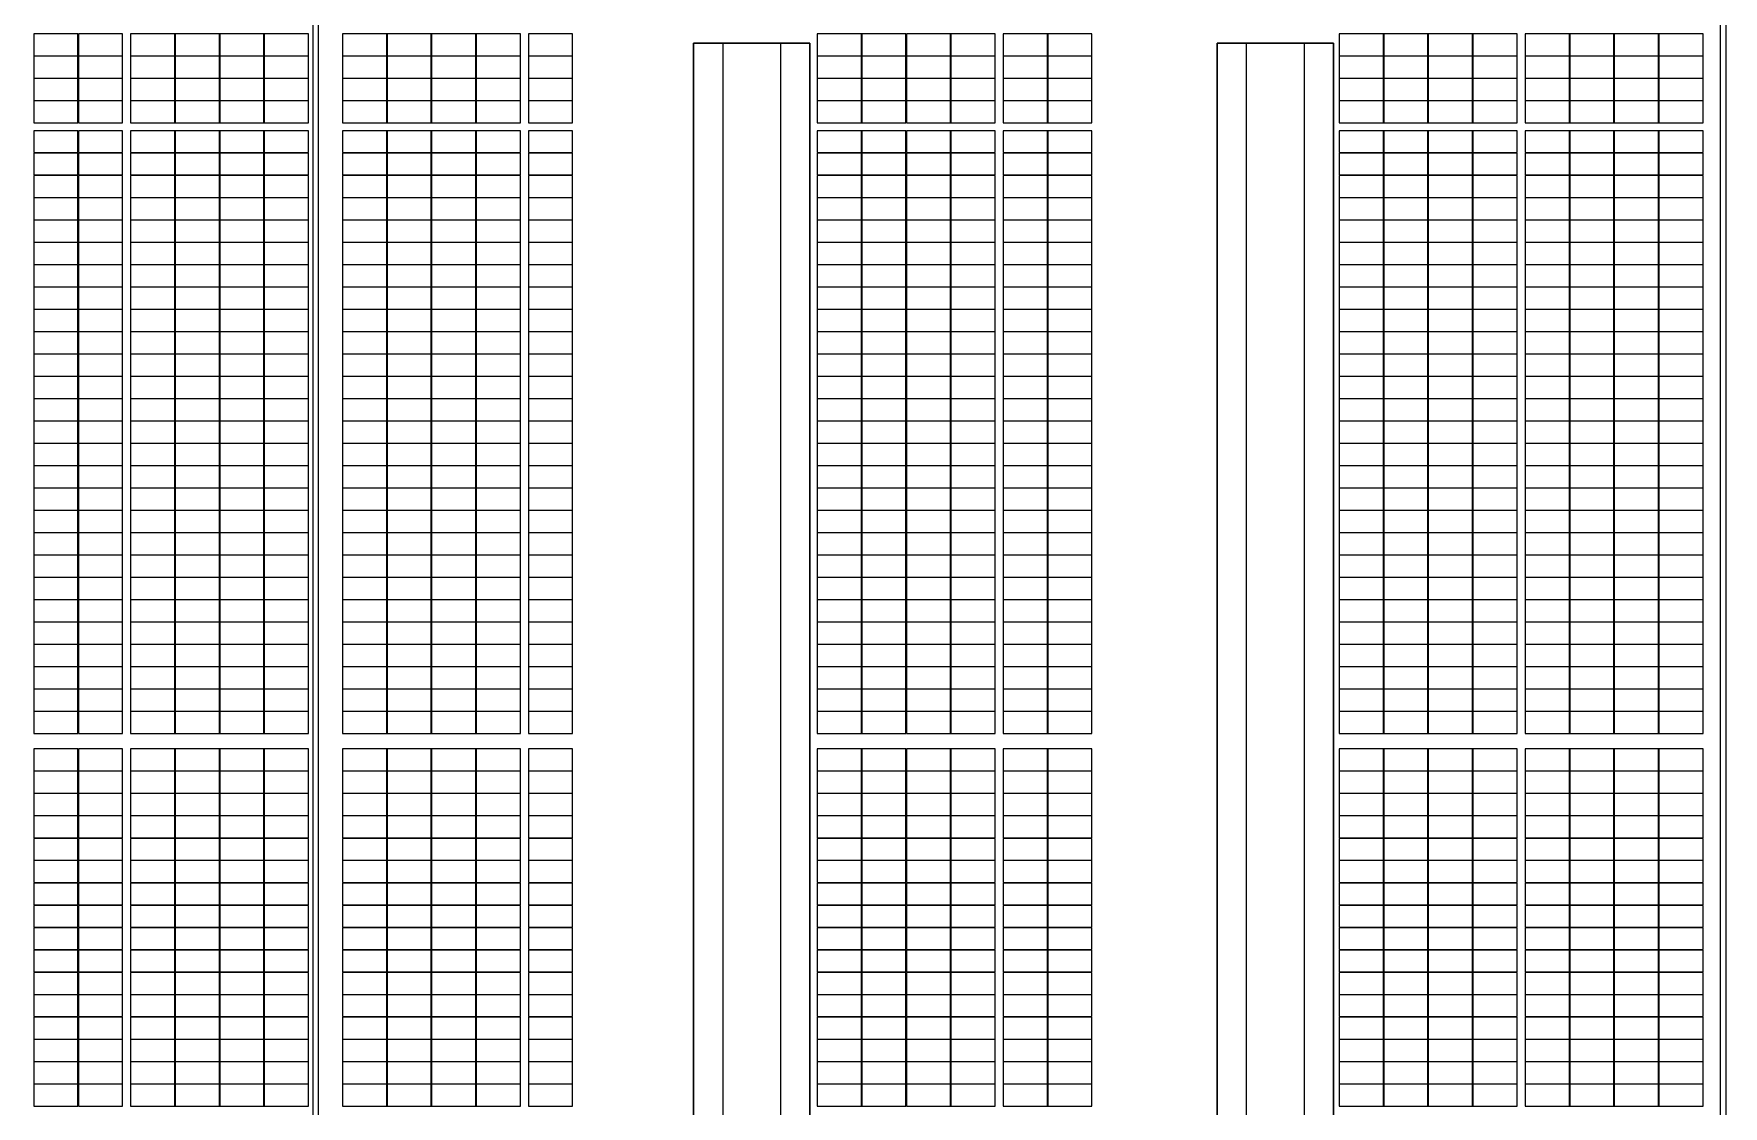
# Model space of a CAD drawing. Header units: millimetres. Extents: x 1218 to 2690, y 1163 to 1758.
# Drawn here: x 1874.7 to 1961.8, y 1429.3 to 1484.6 of the extents above; entities that cross this region are included whole.
import ezdxf

# ---------------------------------------------------------------- set-up
doc = ezdxf.new("R2010")
doc.units = ezdxf.units.MM
for name, color, linetype in [('WALL', 9, 'Continuous'), ('组件', 7, 'ByLayer'), ('障碍物', 7, 'ByLayer')]:
    doc.layers.add(name, color=color, linetype=linetype)

# ---------------------------------------------------------------- blocks, each defined once
blk = doc.blocks.new('DT1')
at = {"layer": 'WALL'}
for points in [[(681909.9, 1865403.7), (681909.9, 2022803.7), (681609.9, 2022803.7), (681609.9, 1865403.7)], [(754509.9, 1865403.7), (754509.9, 2022803.7), (754209.9, 2022803.7), (754209.9, 1865403.7)], [(707259.9, 1875103.7), (707259.9, 2013103.7), (701259.9, 2013103.7), (701259.9, 1875103.7)], [(734259.9, 1875103.7), (734259.9, 2013103.7), (728259.9, 2013103.7), (728259.9, 1875103.7)]]:
    blk.add_lwpolyline(points, close=True, dxfattribs=at)
for points in [[(705759.9, 1875103.7), (705759.9, 2013103.7), (702759.9, 2013103.7), (702759.9, 1875103.7), (705759.9, 1875103.7)], [(732759.9, 1875103.7), (732759.9, 2013103.7), (729759.9, 2013103.7), (729759.9, 1875103.7), (732759.9, 1875103.7)]]:
    blk.add_lwpolyline(points, dxfattribs=at)
blk = doc.blocks.new('*U586')
at = {"color": 0}
blk.add_polyline3d([(0, 0, 0), (-227.8, 0, 0), (-227.8, -113.3, 5.8), (0, -113.3, 5.8)], close=True, dxfattribs=at)
at = {"flags": 1}
for tag in ['mounting-hole-spacing1', 'mounting-hole-spacing2', 'module-material', 'vmpo', 'voco', 'silicon-material', 'panel-length', 'panel-width', 'panel-height', 'userid', 'theme', 'note', 'name', 'pmax', 'company-name', 'id', 'impo', 'isco']:
    blk.add_attdef(tag, (0, 0), '', height=2.5, dxfattribs=at)
blk = doc.blocks.new('*U587')
at = {"layer": '组件', "color": 150}
for p in [(874.4, 6948.1, 1256.9), (1104.2, 6948.1, 1256.9), (1374, 6948.1, 1256.9), (1603.8, 6948.1, 1256.9), (1833.6, 6948.1, 1256.9), (2063.4, 6948.1, 1256.9), (2466.7, 6948.1, 1256.9), (2696.5, 6948.1, 1256.9), (2926.3, 6948.1, 1256.9), (874.4, 6832.9, 1262.7), (1104.2, 6832.9, 1262.7), (1374, 6832.9, 1262.7), (1603.8, 6832.9, 1262.7), (1833.6, 6832.9, 1262.7), (2063.4, 6832.9, 1262.7), (2466.7, 6832.9, 1262.7), (2696.5, 6832.9, 1262.7), (2926.3, 6832.9, 1262.7), (874.4, 6717.6, 1268.6), (1104.2, 6717.6, 1268.6), (1374, 6717.6, 1268.6), (1603.8, 6717.6, 1268.6), (1833.6, 6717.6, 1268.6), (2063.4, 6717.6, 1268.6), (2466.7, 6717.6, 1268.6), (2696.5, 6717.6, 1268.6), (2926.3, 6717.6, 1268.6), (874.4, 6602.4, 1274.4), (1104.2, 6602.4, 1274.4), (1374, 6602.4, 1274.4), (1603.8, 6602.4, 1274.4), (1833.6, 6602.4, 1274.4), (2063.4, 6602.4, 1274.4), (2466.7, 6602.4, 1274.4), (2696.5, 6602.4, 1274.4), (2926.3, 6602.4, 1274.4), (874.4, 6449.1, 1282.2), (1104.2, 6449.1, 1282.2), (1374, 6449.1, 1282.2), (1603.8, 6449.1, 1282.2), (1833.6, 6449.1, 1282.2), (2063.4, 6449.1, 1282.2), (2466.7, 6449.1, 1282.2), (874.4, 6333.9, 1288.1), (1104.2, 6333.9, 1288.1), (1374, 6333.9, 1288.1), (1603.8, 6333.9, 1288.1), (1833.6, 6333.9, 1288.1), (2063.4, 6333.9, 1288.1), (2466.7, 6333.9, 1288.1), (874.4, 6218.6, 1293.9), (1104.2, 6218.6, 1293.9), (1374, 6218.6, 1293.9), (1603.8, 6218.6, 1293.9), (1833.6, 6218.6, 1293.9), (2063.4, 6218.6, 1293.9), (2466.7, 6218.6, 1293.9), (874.4, 6103.4, 1299.8), (1104.2, 6103.4, 1299.8), (1374, 6103.4, 1299.8), (1603.8, 6103.4, 1299.8), (1833.6, 6103.4, 1299.8), (2063.4, 6103.4, 1299.8), (2466.7, 6103.4, 1299.8), (874.4, 5988.1, 1305.7), (1104.2, 5988.1, 1305.7), (1374, 5988.1, 1305.7), (1603.8, 5988.1, 1305.7), (1833.6, 5988.1, 1305.7), (2063.4, 5988.1, 1305.7), (2466.7, 5988.1, 1305.7), (874.4, 5872.9, 1311.5), (1104.2, 5872.9, 1311.5), (1374, 5872.9, 1311.5), (1603.8, 5872.9, 1311.5), (1833.6, 5872.9, 1311.5), (2063.4, 5872.9, 1311.5), (2466.7, 5872.9, 1311.5), (874.4, 5757.6, 1317.4), (1104.2, 5757.6, 1317.4), (1374, 5757.6, 1317.4), (1603.8, 5757.6, 1317.4), (1833.6, 5757.6, 1317.4), (2063.4, 5757.6, 1317.4), (2466.7, 5757.6, 1317.4), (874.4, 5642.4, 1323.2), (1104.2, 5642.4, 1323.2), (1374, 5642.4, 1323.2), (1603.8, 5642.4, 1323.2), (1833.6, 5642.4, 1323.2), (2063.4, 5642.4, 1323.2), (2466.7, 5642.4, 1323.2), (874.4, 5527.1, 1329.1), (1104.2, 5527.1, 1329.1), (1374, 5527.1, 1329.1), (1603.8, 5527.1, 1329.1), (1833.6, 5527.1, 1329.1), (2063.4, 5527.1, 1329.1), (2466.7, 5527.1, 1329.1), (874.4, 5411.9, 1334.9), (1104.2, 5411.9, 1334.9), (1374, 5411.9, 1334.9), (1603.8, 5411.9, 1334.9), (1833.6, 5411.9, 1334.9), (2063.4, 5411.9, 1334.9), (2466.7, 5411.9, 1334.9), (874.4, 5296.6, 1340.8), (1104.2, 5296.6, 1340.8), (1374, 5296.6, 1340.8), (1603.8, 5296.6, 1340.8), (1833.6, 5296.6, 1340.8), (2063.4, 5296.6, 1340.8), (2466.7, 5296.6, 1340.8), (874.4, 5181.4, 1346.7), (1104.2, 5181.4, 1346.7), (1374, 5181.4, 1346.7), (1603.8, 5181.4, 1346.7), (1833.6, 5181.4, 1346.7), (2063.4, 5181.4, 1346.7), (2466.7, 5181.4, 1346.7), (874.4, 5066.1, 1352.5), (1104.2, 5066.1, 1352.5), (1374, 5066.1, 1352.5), (1603.8, 5066.1, 1352.5), (1833.6, 5066.1, 1352.5), (2063.4, 5066.1, 1352.5), (2466.7, 5066.1, 1352.5), (874.4, 4950.9, 1358.4), (1104.2, 4950.9, 1358.4), (1374, 4950.9, 1358.4), (1603.8, 4950.9, 1358.4), (1833.6, 4950.9, 1358.4), (2063.4, 4950.9, 1358.4), (2466.7, 4950.9, 1358.4), (874.4, 4835.6, 1364.2), (1104.2, 4835.6, 1364.2), (1374, 4835.6, 1364.2), (1603.8, 4835.6, 1364.2), (1833.6, 4835.6, 1364.2), (2063.4, 4835.6, 1364.2), (2466.7, 4835.6, 1364.2), (874.4, 4720.4, 1370.1), (1104.2, 4720.4, 1370.1), (1374, 4720.4, 1370.1), (1603.8, 4720.4, 1370.1), (1833.6, 4720.4, 1370.1), (2063.4, 4720.4, 1370.1), (2466.7, 4720.4, 1370.1), (874.4, 4605.1, 1376), (1104.2, 4605.1, 1376), (1374, 4605.1, 1376), (1603.8, 4605.1, 1376), (1833.6, 4605.1, 1376), (2063.4, 4605.1, 1376), (2466.7, 4605.1, 1376), (874.4, 4489.9, 1381.8), (1104.2, 4489.9, 1381.8), (1374, 4489.9, 1381.8), (1603.8, 4489.9, 1381.8), (1833.6, 4489.9, 1381.8), (2063.4, 4489.9, 1381.8), (2466.7, 4489.9, 1381.8), (874.4, 4374.6, 1387.7), (1104.2, 4374.6, 1387.7), (1374, 4374.6, 1387.7), (1603.8, 4374.6, 1387.7), (1833.6, 4374.6, 1387.7), (2063.4, 4374.6, 1387.7), (2466.7, 4374.6, 1387.7), (874.4, 4259.4, 1393.5), (1104.2, 4259.4, 1393.5), (1374, 4259.4, 1393.5), (1603.8, 4259.4, 1393.5), (1833.6, 4259.4, 1393.5), (2063.4, 4259.4, 1393.5), (2466.7, 4259.4, 1393.5), (874.4, 4144.1, 1399.4), (1104.2, 4144.1, 1399.4), (1374, 4144.1, 1399.4), (1603.8, 4144.1, 1399.4), (1833.6, 4144.1, 1399.4), (2063.4, 4144.1, 1399.4), (2466.7, 4144.1, 1399.4), (874.4, 4028.9, 1405.2), (1104.2, 4028.9, 1405.2), (1374, 4028.9, 1405.2), (1603.8, 4028.9, 1405.2), (1833.6, 4028.9, 1405.2), (2063.4, 4028.9, 1405.2), (2466.7, 4028.9, 1405.2), (874.4, 3913.6, 1411.1), (1104.2, 3913.6, 1411.1), (1374, 3913.6, 1411.1), (1603.8, 3913.6, 1411.1), (1833.6, 3913.6, 1411.1), (2063.4, 3913.6, 1411.1), (2466.7, 3913.6, 1411.1), (874.4, 3798.4, 1417), (1104.2, 3798.4, 1417), (1374, 3798.4, 1417), (1603.8, 3798.4, 1417), (1833.6, 3798.4, 1417), (2063.4, 3798.4, 1417), (2466.7, 3798.4, 1417), (874.4, 3683.1, 1422.8), (1104.2, 3683.1, 1422.8), (1374, 3683.1, 1422.8), (1603.8, 3683.1, 1422.8), (1833.6, 3683.1, 1422.8), (2063.4, 3683.1, 1422.8), (2466.7, 3683.1, 1422.8), (874.4, 3567.9, 1428.7), (1104.2, 3567.9, 1428.7), (1374, 3567.9, 1428.7), (1603.8, 3567.9, 1428.7), (1833.6, 3567.9, 1428.7), (2063.4, 3567.9, 1428.7), (2466.7, 3567.9, 1428.7), (874.4, 3452.6, 1434.5), (1104.2, 3452.6, 1434.5), (1374, 3452.6, 1434.5), (1603.8, 3452.6, 1434.5), (1833.6, 3452.6, 1434.5), (2063.4, 3452.6, 1434.5), (2466.7, 3452.6, 1434.5), (874.4, 3259.4, 1444.3), (1104.2, 3259.4, 1444.3), (1374, 3259.4, 1444.3), (1603.8, 3259.4, 1444.3), (1833.6, 3259.4, 1444.3), (2063.4, 3259.4, 1444.3), (2466.7, 3259.4, 1444.3), (2696.5, 3259.4, 1444.3), (874.4, 3144.2, 1450.2), (1104.2, 3144.2, 1450.2), (1374, 3144.2, 1450.2), (1603.8, 3144.2, 1450.2), (1833.6, 3144.2, 1450.2), (2063.4, 3144.2, 1450.2), (2466.7, 3144.2, 1450.2), (2696.5, 3144.2, 1450.2), (874.4, 3028.9, 1456.1), (1104.2, 3028.9, 1456.1), (1374, 3028.9, 1456.1), (1603.8, 3028.9, 1456.1), (1833.6, 3028.9, 1456.1), (2063.4, 3028.9, 1456.1), (2466.7, 3028.9, 1456.1), (2696.5, 3028.9, 1456.1), (874.4, 2913.7, 1461.9), (1104.2, 2913.7, 1461.9), (1374, 2913.7, 1461.9), (1603.8, 2913.7, 1461.9), (1833.6, 2913.7, 1461.9), (2063.4, 2913.7, 1461.9), (2466.7, 2913.7, 1461.9), (2696.5, 2913.7, 1461.9), (874.4, 2798.4, 1467.8), (1104.2, 2798.4, 1467.8), (1374, 2798.4, 1467.8), (1603.8, 2798.4, 1467.8), (1833.6, 2798.4, 1467.8), (2063.4, 2798.4, 1467.8), (2466.7, 2798.4, 1467.8), (2696.5, 2798.4, 1467.8), (874.4, 2683.2, 1473.6), (1104.2, 2683.2, 1473.6), (1374, 2683.2, 1473.6), (1603.8, 2683.2, 1473.6), (1833.6, 2683.2, 1473.6), (2063.4, 2683.2, 1473.6), (2466.7, 2683.2, 1473.6), (2696.5, 2683.2, 1473.6), (874.4, 2567.9, 1479.5), (1104.2, 2567.9, 1479.5), (1374, 2567.9, 1479.5), (1603.8, 2567.9, 1479.5), (1833.6, 2567.9, 1479.5), (2063.4, 2567.9, 1479.5), (2466.7, 2567.9, 1479.5), (2696.5, 2567.9, 1479.5), (874.4, 2452.7, 1485.3), (1104.2, 2452.7, 1485.3), (1374, 2452.7, 1485.3), (1603.8, 2452.7, 1485.3), (1833.6, 2452.7, 1485.3), (2063.4, 2452.7, 1485.3), (2466.7, 2452.7, 1485.3), (2696.5, 2452.7, 1485.3), (874.4, 2337.4, 1491.2), (1104.2, 2337.4, 1491.2), (1374, 2337.4, 1491.2), (1603.8, 2337.4, 1491.2), (1833.6, 2337.4, 1491.2), (2063.4, 2337.4, 1491.2), (2466.7, 2337.4, 1491.2), (2696.5, 2337.4, 1491.2), (874.4, 2222.2, 1497.1), (1104.2, 2222.2, 1497.1), (1374, 2222.2, 1497.1), (1603.8, 2222.2, 1497.1), (1833.6, 2222.2, 1497.1), (2063.4, 2222.2, 1497.1), (2466.7, 2222.2, 1497.1), (2696.5, 2222.2, 1497.1), (874.4, 2106.9, 1502.9), (1104.2, 2106.9, 1502.9), (1374, 2106.9, 1502.9), (1603.8, 2106.9, 1502.9), (1833.6, 2106.9, 1502.9), (2063.4, 2106.9, 1502.9), (2466.7, 2106.9, 1502.9), (2696.5, 2106.9, 1502.9), (874.4, 1991.7, 1508.8), (1104.2, 1991.7, 1508.8), (1374, 1991.7, 1508.8), (1603.8, 1991.7, 1508.8), (1833.6, 1991.7, 1508.8), (2063.4, 1991.7, 1508.8), (2466.7, 1991.7, 1508.8), (2696.5, 1991.7, 1508.8), (874.4, 1876.4, 1514.6), (1104.2, 1876.4, 1514.6), (1374, 1876.4, 1514.6), (1603.8, 1876.4, 1514.6), (1833.6, 1876.4, 1514.6), (2063.4, 1876.4, 1514.6), (2466.7, 1876.4, 1514.6), (2696.5, 1876.4, 1514.6), (874.4, 1761.1, 1520.5), (1104.2, 1761.1, 1520.5), (1374, 1761.1, 1520.5), (1603.8, 1761.1, 1520.5), (1833.6, 1761.1, 1520.5), (2063.4, 1761.1, 1520.5), (2466.7, 1761.1, 1520.5), (2696.5, 1761.1, 1520.5), (874.4, 1645.9, 1526.4), (1104.2, 1645.9, 1526.4), (1374, 1645.9, 1526.4), (1603.8, 1645.9, 1526.4), (1833.6, 1645.9, 1526.4), (2063.4, 1645.9, 1526.4), (2466.7, 1645.9, 1526.4), (2696.5, 1645.9, 1526.4), (874.4, 1530.6, 1532.2), (1104.2, 1530.6, 1532.2), (1374, 1530.6, 1532.2), (1603.8, 1530.6, 1532.2), (1833.6, 1530.6, 1532.2), (2063.4, 1530.6, 1532.2), (2466.7, 1530.6, 1532.2), (2696.5, 1530.6, 1532.2)]:
    blk.add_blockref('*U586', p, dxfattribs=at)
at = {"layer": '组件', "color": 32}
for p in [(3156.1, 6948.1, 1256.9), (3425.9, 6948.1, 1256.9), (4915.3, 6948.1, 1256.9), (5145.1, 6948.1, 1256.9), (5374.9, 6948.1, 1256.9), (5604.7, 6948.1, 1256.9), (5874.5, 6948.1, 1256.9), (6104.3, 6948.1, 1256.9), (7607.3, 6948.1, 1256.9), (7837.1, 6948.1, 1256.9), (8066.9, 6948.1, 1256.9), (8296.7, 6948.1, 1256.9), (3156.1, 6832.9, 1262.7), (3425.9, 6832.9, 1262.7), (4915.3, 6832.9, 1262.7), (5145.1, 6832.9, 1262.7), (5374.9, 6832.9, 1262.7), (5604.7, 6832.9, 1262.7), (5874.5, 6832.9, 1262.7), (6104.3, 6832.9, 1262.7), (7607.3, 6832.9, 1262.7), (7837.1, 6832.9, 1262.7), (8066.9, 6832.9, 1262.7), (8296.7, 6832.9, 1262.7), (3156.1, 6717.6, 1268.6), (3425.9, 6717.6, 1268.6), (4915.3, 6717.6, 1268.6), (5145.1, 6717.6, 1268.6), (5374.9, 6717.6, 1268.6), (5604.7, 6717.6, 1268.6), (5874.5, 6717.6, 1268.6), (6104.3, 6717.6, 1268.6), (7607.3, 6717.6, 1268.6), (7837.1, 6717.6, 1268.6), (8066.9, 6717.6, 1268.6), (8296.7, 6717.6, 1268.6), (3156.1, 6602.4, 1274.4), (3425.9, 6602.4, 1274.4), (4915.3, 6602.4, 1274.4), (5145.1, 6602.4, 1274.4), (5374.9, 6602.4, 1274.4), (5604.7, 6602.4, 1274.4), (5874.5, 6602.4, 1274.4), (6104.3, 6602.4, 1274.4), (7607.3, 6602.4, 1274.4), (7837.1, 6602.4, 1274.4), (8066.9, 6602.4, 1274.4), (8296.7, 6602.4, 1274.4), (2696.5, 6449.1, 1282.2), (2926.3, 6449.1, 1282.2), (3156.1, 6449.1, 1282.2), (3425.9, 6449.1, 1282.2), (4915.3, 6449.1, 1282.2), (5145.1, 6449.1, 1282.2), (5374.9, 6449.1, 1282.2), (5604.7, 6449.1, 1282.2), (5874.5, 6449.1, 1282.2), (6104.3, 6449.1, 1282.2), (7607.3, 6449.1, 1282.2), (7837.1, 6449.1, 1282.2), (2696.5, 6333.9, 1288.1), (2926.3, 6333.9, 1288.1), (3156.1, 6333.9, 1288.1), (3425.9, 6333.9, 1288.1), (4915.3, 6333.9, 1288.1), (5145.1, 6333.9, 1288.1), (5374.9, 6333.9, 1288.1), (5604.7, 6333.9, 1288.1), (5874.5, 6333.9, 1288.1), (6104.3, 6333.9, 1288.1), (7607.3, 6333.9, 1288.1), (7837.1, 6333.9, 1288.1), (2696.5, 6218.6, 1293.9), (2926.3, 6218.6, 1293.9), (3156.1, 6218.6, 1293.9), (3425.9, 6218.6, 1293.9), (4915.3, 6218.6, 1293.9), (5145.1, 6218.6, 1293.9), (5374.9, 6218.6, 1293.9), (5604.7, 6218.6, 1293.9), (5874.5, 6218.6, 1293.9), (6104.3, 6218.6, 1293.9), (7607.3, 6218.6, 1293.9), (7837.1, 6218.6, 1293.9), (2696.5, 6103.4, 1299.8), (2926.3, 6103.4, 1299.8), (3156.1, 6103.4, 1299.8), (3425.9, 6103.4, 1299.8), (4915.3, 6103.4, 1299.8), (5145.1, 6103.4, 1299.8), (5374.9, 6103.4, 1299.8), (5604.7, 6103.4, 1299.8), (5874.5, 6103.4, 1299.8), (6104.3, 6103.4, 1299.8), (7607.3, 6103.4, 1299.8), (7837.1, 6103.4, 1299.8), (2696.5, 5988.1, 1305.7), (2926.3, 5988.1, 1305.7), (3156.1, 5988.1, 1305.7), (3425.9, 5988.1, 1305.7), (4915.3, 5988.1, 1305.7), (5145.1, 5988.1, 1305.7), (5374.9, 5988.1, 1305.7), (5604.7, 5988.1, 1305.7), (5874.5, 5988.1, 1305.7), (6104.3, 5988.1, 1305.7), (7607.3, 5988.1, 1305.7), (7837.1, 5988.1, 1305.7), (2696.5, 5872.9, 1311.5), (2926.3, 5872.9, 1311.5), (3156.1, 5872.9, 1311.5), (3425.9, 5872.9, 1311.5), (4915.3, 5872.9, 1311.5), (5145.1, 5872.9, 1311.5), (5374.9, 5872.9, 1311.5), (5604.7, 5872.9, 1311.5), (5874.5, 5872.9, 1311.5), (6104.3, 5872.9, 1311.5), (7607.3, 5872.9, 1311.5), (7837.1, 5872.9, 1311.5), (2696.5, 5757.6, 1317.4), (2926.3, 5757.6, 1317.4), (3156.1, 5757.6, 1317.4), (3425.9, 5757.6, 1317.4), (4915.3, 5757.6, 1317.4), (5145.1, 5757.6, 1317.4), (5374.9, 5757.6, 1317.4), (5604.7, 5757.6, 1317.4), (5874.5, 5757.6, 1317.4), (6104.3, 5757.6, 1317.4), (7607.3, 5757.6, 1317.4), (7837.1, 5757.6, 1317.4), (2696.5, 5642.4, 1323.2), (2926.3, 5642.4, 1323.2), (3156.1, 5642.4, 1323.2), (3425.9, 5642.4, 1323.2), (4915.3, 5642.4, 1323.2), (5145.1, 5642.4, 1323.2), (5374.9, 5642.4, 1323.2), (5604.7, 5642.4, 1323.2), (5874.5, 5642.4, 1323.2), (6104.3, 5642.4, 1323.2), (7607.3, 5642.4, 1323.2), (7837.1, 5642.4, 1323.2), (2696.5, 5527.1, 1329.1), (2926.3, 5527.1, 1329.1), (3156.1, 5527.1, 1329.1), (3425.9, 5527.1, 1329.1), (4915.3, 5527.1, 1329.1), (5145.1, 5527.1, 1329.1), (5374.9, 5527.1, 1329.1), (5604.7, 5527.1, 1329.1), (5874.5, 5527.1, 1329.1), (6104.3, 5527.1, 1329.1), (7607.3, 5527.1, 1329.1), (7837.1, 5527.1, 1329.1), (2696.5, 5411.9, 1334.9), (2926.3, 5411.9, 1334.9), (3156.1, 5411.9, 1334.9), (3425.9, 5411.9, 1334.9), (4915.3, 5411.9, 1334.9), (5145.1, 5411.9, 1334.9), (5374.9, 5411.9, 1334.9), (5604.7, 5411.9, 1334.9), (5874.5, 5411.9, 1334.9), (6104.3, 5411.9, 1334.9), (7607.3, 5411.9, 1334.9), (7837.1, 5411.9, 1334.9), (2696.5, 5296.6, 1340.8), (2926.3, 5296.6, 1340.8), (3156.1, 5296.6, 1340.8), (3425.9, 5296.6, 1340.8), (4915.3, 5296.6, 1340.8), (5145.1, 5296.6, 1340.8), (5374.9, 5296.6, 1340.8), (5604.7, 5296.6, 1340.8), (5874.5, 5296.6, 1340.8), (6104.3, 5296.6, 1340.8), (7607.3, 5296.6, 1340.8), (7837.1, 5296.6, 1340.8), (2696.5, 5181.4, 1346.7), (2926.3, 5181.4, 1346.7), (3156.1, 5181.4, 1346.7), (3425.9, 5181.4, 1346.7), (4915.3, 5181.4, 1346.7), (5145.1, 5181.4, 1346.7), (5374.9, 5181.4, 1346.7), (5604.7, 5181.4, 1346.7), (5874.5, 5181.4, 1346.7), (6104.3, 5181.4, 1346.7), (7607.3, 5181.4, 1346.7), (7837.1, 5181.4, 1346.7), (2696.5, 5066.1, 1352.5), (2926.3, 5066.1, 1352.5), (3156.1, 5066.1, 1352.5), (3425.9, 5066.1, 1352.5), (4915.3, 5066.1, 1352.5), (5145.1, 5066.1, 1352.5), (5374.9, 5066.1, 1352.5), (5604.7, 5066.1, 1352.5), (5874.5, 5066.1, 1352.5), (6104.3, 5066.1, 1352.5), (7607.3, 5066.1, 1352.5), (7837.1, 5066.1, 1352.5), (2696.5, 4950.9, 1358.4), (2926.3, 4950.9, 1358.4), (3156.1, 4950.9, 1358.4), (3425.9, 4950.9, 1358.4), (4915.3, 4950.9, 1358.4), (5145.1, 4950.9, 1358.4), (5374.9, 4950.9, 1358.4), (5604.7, 4950.9, 1358.4), (5874.5, 4950.9, 1358.4), (6104.3, 4950.9, 1358.4), (7607.3, 4950.9, 1358.4), (7837.1, 4950.9, 1358.4), (2696.5, 4835.6, 1364.2), (2926.3, 4835.6, 1364.2), (3156.1, 4835.6, 1364.2), (3425.9, 4835.6, 1364.2), (4915.3, 4835.6, 1364.2), (5145.1, 4835.6, 1364.2), (5374.9, 4835.6, 1364.2), (5604.7, 4835.6, 1364.2), (5874.5, 4835.6, 1364.2), (6104.3, 4835.6, 1364.2), (7607.3, 4835.6, 1364.2), (7837.1, 4835.6, 1364.2), (2696.5, 4720.4, 1370.1), (2926.3, 4720.4, 1370.1), (3156.1, 4720.4, 1370.1), (3425.9, 4720.4, 1370.1), (4915.3, 4720.4, 1370.1), (5145.1, 4720.4, 1370.1), (5374.9, 4720.4, 1370.1), (5604.7, 4720.4, 1370.1), (5874.5, 4720.4, 1370.1), (6104.3, 4720.4, 1370.1), (7607.3, 4720.4, 1370.1), (7837.1, 4720.4, 1370.1), (2696.5, 4605.1, 1376), (2926.3, 4605.1, 1376), (3156.1, 4605.1, 1376), (3425.9, 4605.1, 1376), (4915.3, 4605.1, 1376), (5145.1, 4605.1, 1376), (5374.9, 4605.1, 1376), (5604.7, 4605.1, 1376), (5874.5, 4605.1, 1376), (6104.3, 4605.1, 1376), (7607.3, 4605.1, 1376), (7837.1, 4605.1, 1376), (2696.5, 4489.9, 1381.8), (2926.3, 4489.9, 1381.8), (3156.1, 4489.9, 1381.8), (3425.9, 4489.9, 1381.8), (4915.3, 4489.9, 1381.8), (5145.1, 4489.9, 1381.8), (5374.9, 4489.9, 1381.8), (5604.7, 4489.9, 1381.8), (5874.5, 4489.9, 1381.8), (6104.3, 4489.9, 1381.8), (7607.3, 4489.9, 1381.8), (7837.1, 4489.9, 1381.8), (2696.5, 4374.6, 1387.7), (2926.3, 4374.6, 1387.7), (3156.1, 4374.6, 1387.7), (3425.9, 4374.6, 1387.7), (4915.3, 4374.6, 1387.7), (5145.1, 4374.6, 1387.7), (5374.9, 4374.6, 1387.7), (5604.7, 4374.6, 1387.7), (5874.5, 4374.6, 1387.7), (6104.3, 4374.6, 1387.7), (7607.3, 4374.6, 1387.7), (7837.1, 4374.6, 1387.7), (2696.5, 4259.4, 1393.5), (2926.3, 4259.4, 1393.5), (3156.1, 4259.4, 1393.5), (3425.9, 4259.4, 1393.5), (4915.3, 4259.4, 1393.5), (5145.1, 4259.4, 1393.5), (5374.9, 4259.4, 1393.5), (5604.7, 4259.4, 1393.5), (5874.5, 4259.4, 1393.5), (6104.3, 4259.4, 1393.5), (7607.3, 4259.4, 1393.5), (7837.1, 4259.4, 1393.5), (2696.5, 4144.1, 1399.4), (2926.3, 4144.1, 1399.4), (3156.1, 4144.1, 1399.4), (3425.9, 4144.1, 1399.4), (4915.3, 4144.1, 1399.4), (5145.1, 4144.1, 1399.4), (5374.9, 4144.1, 1399.4), (5604.7, 4144.1, 1399.4), (5874.5, 4144.1, 1399.4), (6104.3, 4144.1, 1399.4), (7607.3, 4144.1, 1399.4), (7837.1, 4144.1, 1399.4), (2696.5, 4028.9, 1405.2), (2926.3, 4028.9, 1405.2), (3156.1, 4028.9, 1405.2), (3425.9, 4028.9, 1405.2), (4915.3, 4028.9, 1405.2), (5145.1, 4028.9, 1405.2), (5374.9, 4028.9, 1405.2), (5604.7, 4028.9, 1405.2), (5874.5, 4028.9, 1405.2), (6104.3, 4028.9, 1405.2), (7607.3, 4028.9, 1405.2), (7837.1, 4028.9, 1405.2), (2696.5, 3913.6, 1411.1), (2926.3, 3913.6, 1411.1), (3156.1, 3913.6, 1411.1), (3425.9, 3913.6, 1411.1), (4915.3, 3913.6, 1411.1), (5145.1, 3913.6, 1411.1), (5374.9, 3913.6, 1411.1), (5604.7, 3913.6, 1411.1), (5874.5, 3913.6, 1411.1), (6104.3, 3913.6, 1411.1), (7607.3, 3913.6, 1411.1), (7837.1, 3913.6, 1411.1), (2696.5, 3798.4, 1417), (2926.3, 3798.4, 1417), (3156.1, 3798.4, 1417), (3425.9, 3798.4, 1417), (4915.3, 3798.4, 1417), (5145.1, 3798.4, 1417), (5374.9, 3798.4, 1417), (5604.7, 3798.4, 1417), (5874.5, 3798.4, 1417), (6104.3, 3798.4, 1417), (7607.3, 3798.4, 1417), (7837.1, 3798.4, 1417), (2696.5, 3683.1, 1422.8), (2926.3, 3683.1, 1422.8), (3156.1, 3683.1, 1422.8), (3425.9, 3683.1, 1422.8), (4915.3, 3683.1, 1422.8), (5145.1, 3683.1, 1422.8), (5374.9, 3683.1, 1422.8), (5604.7, 3683.1, 1422.8), (5874.5, 3683.1, 1422.8), (6104.3, 3683.1, 1422.8), (7607.3, 3683.1, 1422.8), (7837.1, 3683.1, 1422.8), (2696.5, 3567.9, 1428.7), (2926.3, 3567.9, 1428.7), (3156.1, 3567.9, 1428.7), (3425.9, 3567.9, 1428.7), (4915.3, 3567.9, 1428.7), (5145.1, 3567.9, 1428.7), (5374.9, 3567.9, 1428.7), (5604.7, 3567.9, 1428.7), (5874.5, 3567.9, 1428.7), (6104.3, 3567.9, 1428.7), (7607.3, 3567.9, 1428.7), (7837.1, 3567.9, 1428.7), (2696.5, 3452.6, 1434.5), (2926.3, 3452.6, 1434.5), (3156.1, 3452.6, 1434.5), (3425.9, 3452.6, 1434.5), (4915.3, 3452.6, 1434.5), (5145.1, 3452.6, 1434.5), (5374.9, 3452.6, 1434.5), (5604.7, 3452.6, 1434.5), (5874.5, 3452.6, 1434.5), (6104.3, 3452.6, 1434.5), (7607.3, 3452.6, 1434.5), (7837.1, 3452.6, 1434.5), (2926.3, 3259.4, 1444.3), (3156.1, 3259.4, 1444.3), (3425.9, 3259.4, 1444.3), (4915.3, 3259.4, 1444.3), (5145.1, 3259.4, 1444.3), (5374.9, 3259.4, 1444.3), (5604.7, 3259.4, 1444.3), (5874.5, 3259.4, 1444.3), (6104.3, 3259.4, 1444.3), (2926.3, 3144.2, 1450.2), (3156.1, 3144.2, 1450.2), (3425.9, 3144.2, 1450.2), (4915.3, 3144.2, 1450.2), (5145.1, 3144.2, 1450.2), (5374.9, 3144.2, 1450.2), (5604.7, 3144.2, 1450.2), (5874.5, 3144.2, 1450.2), (6104.3, 3144.2, 1450.2), (2926.3, 3028.9, 1456.1), (3156.1, 3028.9, 1456.1), (3425.9, 3028.9, 1456.1), (4915.3, 3028.9, 1456.1), (5145.1, 3028.9, 1456.1), (5374.9, 3028.9, 1456.1), (5604.7, 3028.9, 1456.1), (5874.5, 3028.9, 1456.1), (6104.3, 3028.9, 1456.1), (2926.3, 2913.7, 1461.9), (3156.1, 2913.7, 1461.9), (3425.9, 2913.7, 1461.9), (4915.3, 2913.7, 1461.9), (5145.1, 2913.7, 1461.9), (5374.9, 2913.7, 1461.9), (5604.7, 2913.7, 1461.9), (5874.5, 2913.7, 1461.9), (6104.3, 2913.7, 1461.9), (2926.3, 2798.4, 1467.8), (3156.1, 2798.4, 1467.8), (3425.9, 2798.4, 1467.8), (4915.3, 2798.4, 1467.8), (5145.1, 2798.4, 1467.8), (5374.9, 2798.4, 1467.8), (5604.7, 2798.4, 1467.8), (5874.5, 2798.4, 1467.8), (6104.3, 2798.4, 1467.8), (2926.3, 2683.2, 1473.6), (3156.1, 2683.2, 1473.6), (3425.9, 2683.2, 1473.6), (4915.3, 2683.2, 1473.6), (5145.1, 2683.2, 1473.6), (5374.9, 2683.2, 1473.6), (5604.7, 2683.2, 1473.6), (5874.5, 2683.2, 1473.6), (6104.3, 2683.2, 1473.6), (2926.3, 2567.9, 1479.5), (3156.1, 2567.9, 1479.5), (3425.9, 2567.9, 1479.5), (4915.3, 2567.9, 1479.5), (5145.1, 2567.9, 1479.5), (5374.9, 2567.9, 1479.5), (5604.7, 2567.9, 1479.5), (5874.5, 2567.9, 1479.5), (6104.3, 2567.9, 1479.5), (2926.3, 2452.7, 1485.3), (3156.1, 2452.7, 1485.3), (3425.9, 2452.7, 1485.3), (4915.3, 2452.7, 1485.3), (5145.1, 2452.7, 1485.3), (5374.9, 2452.7, 1485.3), (5604.7, 2452.7, 1485.3), (5874.5, 2452.7, 1485.3), (6104.3, 2452.7, 1485.3), (2926.3, 2337.4, 1491.2), (3156.1, 2337.4, 1491.2), (3425.9, 2337.4, 1491.2), (4915.3, 2337.4, 1491.2), (5145.1, 2337.4, 1491.2), (5374.9, 2337.4, 1491.2), (5604.7, 2337.4, 1491.2), (5874.5, 2337.4, 1491.2), (6104.3, 2337.4, 1491.2), (2926.3, 2222.2, 1497.1), (3156.1, 2222.2, 1497.1), (3425.9, 2222.2, 1497.1), (4915.3, 2222.2, 1497.1), (5145.1, 2222.2, 1497.1), (5374.9, 2222.2, 1497.1), (5604.7, 2222.2, 1497.1), (5874.5, 2222.2, 1497.1), (6104.3, 2222.2, 1497.1), (2926.3, 2106.9, 1502.9), (3156.1, 2106.9, 1502.9), (3425.9, 2106.9, 1502.9), (4915.3, 2106.9, 1502.9), (5145.1, 2106.9, 1502.9), (5374.9, 2106.9, 1502.9), (5604.7, 2106.9, 1502.9), (5874.5, 2106.9, 1502.9), (6104.3, 2106.9, 1502.9), (2926.3, 1991.7, 1508.8), (3156.1, 1991.7, 1508.8), (3425.9, 1991.7, 1508.8), (4915.3, 1991.7, 1508.8), (5145.1, 1991.7, 1508.8), (5374.9, 1991.7, 1508.8), (5604.7, 1991.7, 1508.8), (5874.5, 1991.7, 1508.8), (6104.3, 1991.7, 1508.8), (2926.3, 1876.4, 1514.6), (3156.1, 1876.4, 1514.6), (3425.9, 1876.4, 1514.6), (4915.3, 1876.4, 1514.6), (5145.1, 1876.4, 1514.6), (5374.9, 1876.4, 1514.6), (5604.7, 1876.4, 1514.6), (5874.5, 1876.4, 1514.6), (6104.3, 1876.4, 1514.6), (2926.3, 1761.1, 1520.5), (3156.1, 1761.1, 1520.5), (3425.9, 1761.1, 1520.5), (4915.3, 1761.1, 1520.5), (5145.1, 1761.1, 1520.5), (5374.9, 1761.1, 1520.5), (5604.7, 1761.1, 1520.5), (5874.5, 1761.1, 1520.5), (6104.3, 1761.1, 1520.5), (2926.3, 1645.9, 1526.4), (3156.1, 1645.9, 1526.4), (3425.9, 1645.9, 1526.4), (4915.3, 1645.9, 1526.4), (5145.1, 1645.9, 1526.4), (5374.9, 1645.9, 1526.4), (5604.7, 1645.9, 1526.4), (5874.5, 1645.9, 1526.4), (6104.3, 1645.9, 1526.4), (2926.3, 1530.6, 1532.2), (3156.1, 1530.6, 1532.2), (3425.9, 1530.6, 1532.2), (4915.3, 1530.6, 1532.2), (5145.1, 1530.6, 1532.2), (5374.9, 1530.6, 1532.2), (5604.7, 1530.6, 1532.2), (5874.5, 1530.6, 1532.2), (6104.3, 1530.6, 1532.2)]:
    blk.add_blockref('*U586', p, dxfattribs=at)
at = {"layer": '组件', "color": 12}
for p in [(8566.5, 6948.1, 1256.9), (8796.3, 6948.1, 1256.9), (9026.1, 6948.1, 1256.9), (9255.9, 6948.1, 1256.9), (8566.5, 6832.9, 1262.7), (8796.3, 6832.9, 1262.7), (9026.1, 6832.9, 1262.7), (9255.9, 6832.9, 1262.7), (8566.5, 6717.6, 1268.6), (8796.3, 6717.6, 1268.6), (9026.1, 6717.6, 1268.6), (9255.9, 6717.6, 1268.6), (8566.5, 6602.4, 1274.4), (8796.3, 6602.4, 1274.4), (9026.1, 6602.4, 1274.4), (9255.9, 6602.4, 1274.4), (8066.9, 6449.1, 1282.2), (8296.7, 6449.1, 1282.2), (8566.5, 6449.1, 1282.2), (8796.3, 6449.1, 1282.2), (9026.1, 6449.1, 1282.2), (9255.9, 6449.1, 1282.2), (8066.9, 6333.9, 1288.1), (8296.7, 6333.9, 1288.1), (8566.5, 6333.9, 1288.1), (8796.3, 6333.9, 1288.1), (9026.1, 6333.9, 1288.1), (9255.9, 6333.9, 1288.1), (8066.9, 6218.6, 1293.9), (8296.7, 6218.6, 1293.9), (8566.5, 6218.6, 1293.9), (8796.3, 6218.6, 1293.9), (9026.1, 6218.6, 1293.9), (9255.9, 6218.6, 1293.9), (8066.9, 6103.4, 1299.8), (8296.7, 6103.4, 1299.8), (8566.5, 6103.4, 1299.8), (8796.3, 6103.4, 1299.8), (9026.1, 6103.4, 1299.8), (9255.9, 6103.4, 1299.8), (8066.9, 5988.1, 1305.7), (8296.7, 5988.1, 1305.7), (8566.5, 5988.1, 1305.7), (8796.3, 5988.1, 1305.7), (9026.1, 5988.1, 1305.7), (9255.9, 5988.1, 1305.7), (8066.9, 5872.9, 1311.5), (8296.7, 5872.9, 1311.5), (8566.5, 5872.9, 1311.5), (8796.3, 5872.9, 1311.5), (9026.1, 5872.9, 1311.5), (9255.9, 5872.9, 1311.5), (8066.9, 5757.6, 1317.4), (8296.7, 5757.6, 1317.4), (8566.5, 5757.6, 1317.4), (8796.3, 5757.6, 1317.4), (9026.1, 5757.6, 1317.4), (9255.9, 5757.6, 1317.4), (8066.9, 5642.4, 1323.2), (8296.7, 5642.4, 1323.2), (8566.5, 5642.4, 1323.2), (8796.3, 5642.4, 1323.2), (9026.1, 5642.4, 1323.2), (9255.9, 5642.4, 1323.2), (8066.9, 5527.1, 1329.1), (8296.7, 5527.1, 1329.1), (8566.5, 5527.1, 1329.1), (8796.3, 5527.1, 1329.1), (9026.1, 5527.1, 1329.1), (9255.9, 5527.1, 1329.1), (8066.9, 5411.9, 1334.9), (8296.7, 5411.9, 1334.9), (8566.5, 5411.9, 1334.9), (8796.3, 5411.9, 1334.9), (9026.1, 5411.9, 1334.9), (9255.9, 5411.9, 1334.9), (8066.9, 5296.6, 1340.8), (8296.7, 5296.6, 1340.8), (8566.5, 5296.6, 1340.8), (8796.3, 5296.6, 1340.8), (9026.1, 5296.6, 1340.8), (9255.9, 5296.6, 1340.8), (8066.9, 5181.4, 1346.7), (8296.7, 5181.4, 1346.7), (8566.5, 5181.4, 1346.7), (8796.3, 5181.4, 1346.7), (9026.1, 5181.4, 1346.7), (9255.9, 5181.4, 1346.7), (8066.9, 5066.1, 1352.5), (8296.7, 5066.1, 1352.5), (8566.5, 5066.1, 1352.5), (8796.3, 5066.1, 1352.5), (9026.1, 5066.1, 1352.5), (9255.9, 5066.1, 1352.5), (8066.9, 4950.9, 1358.4), (8296.7, 4950.9, 1358.4), (8566.5, 4950.9, 1358.4), (8796.3, 4950.9, 1358.4), (9026.1, 4950.9, 1358.4), (9255.9, 4950.9, 1358.4), (8066.9, 4835.6, 1364.2), (8296.7, 4835.6, 1364.2), (8566.5, 4835.6, 1364.2), (8796.3, 4835.6, 1364.2), (9026.1, 4835.6, 1364.2), (9255.9, 4835.6, 1364.2), (8066.9, 4720.4, 1370.1), (8296.7, 4720.4, 1370.1), (8566.5, 4720.4, 1370.1), (8796.3, 4720.4, 1370.1), (9026.1, 4720.4, 1370.1), (9255.9, 4720.4, 1370.1), (8066.9, 4605.1, 1376), (8296.7, 4605.1, 1376), (8566.5, 4605.1, 1376), (8796.3, 4605.1, 1376), (9026.1, 4605.1, 1376), (9255.9, 4605.1, 1376), (8066.9, 4489.9, 1381.8), (8296.7, 4489.9, 1381.8), (8566.5, 4489.9, 1381.8), (8796.3, 4489.9, 1381.8), (9026.1, 4489.9, 1381.8), (9255.9, 4489.9, 1381.8), (8066.9, 4374.6, 1387.7), (8296.7, 4374.6, 1387.7), (8566.5, 4374.6, 1387.7), (8796.3, 4374.6, 1387.7), (9026.1, 4374.6, 1387.7), (9255.9, 4374.6, 1387.7), (8066.9, 4259.4, 1393.5), (8296.7, 4259.4, 1393.5), (8566.5, 4259.4, 1393.5), (8796.3, 4259.4, 1393.5), (9026.1, 4259.4, 1393.5), (9255.9, 4259.4, 1393.5), (8066.9, 4144.1, 1399.4), (8296.7, 4144.1, 1399.4), (8566.5, 4144.1, 1399.4), (8796.3, 4144.1, 1399.4), (9026.1, 4144.1, 1399.4), (9255.9, 4144.1, 1399.4), (8066.9, 4028.9, 1405.2), (8296.7, 4028.9, 1405.2), (8566.5, 4028.9, 1405.2), (8796.3, 4028.9, 1405.2), (9026.1, 4028.9, 1405.2), (9255.9, 4028.9, 1405.2), (8066.9, 3913.6, 1411.1), (8296.7, 3913.6, 1411.1), (8566.5, 3913.6, 1411.1), (8796.3, 3913.6, 1411.1), (9026.1, 3913.6, 1411.1), (9255.9, 3913.6, 1411.1), (8066.9, 3798.4, 1417), (8296.7, 3798.4, 1417), (8566.5, 3798.4, 1417), (8796.3, 3798.4, 1417), (9026.1, 3798.4, 1417), (9255.9, 3798.4, 1417), (8066.9, 3683.1, 1422.8), (8296.7, 3683.1, 1422.8), (8566.5, 3683.1, 1422.8), (8796.3, 3683.1, 1422.8), (9026.1, 3683.1, 1422.8), (9255.9, 3683.1, 1422.8), (8066.9, 3567.9, 1428.7), (8296.7, 3567.9, 1428.7), (8566.5, 3567.9, 1428.7), (8796.3, 3567.9, 1428.7), (9026.1, 3567.9, 1428.7), (9255.9, 3567.9, 1428.7), (8066.9, 3452.6, 1434.5), (8296.7, 3452.6, 1434.5), (8566.5, 3452.6, 1434.5), (8796.3, 3452.6, 1434.5), (9026.1, 3452.6, 1434.5), (9255.9, 3452.6, 1434.5), (7607.3, 3259.4, 1444.3), (7837.1, 3259.4, 1444.3), (8066.9, 3259.4, 1444.3), (8296.7, 3259.4, 1444.3), (8566.5, 3259.4, 1444.3), (8796.3, 3259.4, 1444.3), (9026.1, 3259.4, 1444.3), (9255.9, 3259.4, 1444.3), (7607.3, 3144.2, 1450.2), (7837.1, 3144.2, 1450.2), (8066.9, 3144.2, 1450.2), (8296.7, 3144.2, 1450.2), (8566.5, 3144.2, 1450.2), (8796.3, 3144.2, 1450.2), (9026.1, 3144.2, 1450.2), (9255.9, 3144.2, 1450.2), (7607.3, 3028.9, 1456.1), (7837.1, 3028.9, 1456.1), (8066.9, 3028.9, 1456.1), (8296.7, 3028.9, 1456.1), (8566.5, 3028.9, 1456.1), (8796.3, 3028.9, 1456.1), (9026.1, 3028.9, 1456.1), (9255.9, 3028.9, 1456.1), (7607.3, 2913.7, 1461.9), (7837.1, 2913.7, 1461.9), (8066.9, 2913.7, 1461.9), (8296.7, 2913.7, 1461.9), (8566.5, 2913.7, 1461.9), (8796.3, 2913.7, 1461.9), (9026.1, 2913.7, 1461.9), (9255.9, 2913.7, 1461.9), (7607.3, 2798.4, 1467.8), (7837.1, 2798.4, 1467.8), (8066.9, 2798.4, 1467.8), (8296.7, 2798.4, 1467.8), (8566.5, 2798.4, 1467.8), (8796.3, 2798.4, 1467.8), (9026.1, 2798.4, 1467.8), (9255.9, 2798.4, 1467.8), (7607.3, 2683.2, 1473.6), (7837.1, 2683.2, 1473.6), (8066.9, 2683.2, 1473.6), (8296.7, 2683.2, 1473.6), (8566.5, 2683.2, 1473.6), (8796.3, 2683.2, 1473.6), (9026.1, 2683.2, 1473.6), (9255.9, 2683.2, 1473.6), (7607.3, 2567.9, 1479.5), (7837.1, 2567.9, 1479.5), (8066.9, 2567.9, 1479.5), (8296.7, 2567.9, 1479.5), (8566.5, 2567.9, 1479.5), (8796.3, 2567.9, 1479.5), (9026.1, 2567.9, 1479.5), (9255.9, 2567.9, 1479.5), (7607.3, 2452.7, 1485.3), (7837.1, 2452.7, 1485.3), (8066.9, 2452.7, 1485.3), (8296.7, 2452.7, 1485.3), (8566.5, 2452.7, 1485.3), (8796.3, 2452.7, 1485.3), (9026.1, 2452.7, 1485.3), (9255.9, 2452.7, 1485.3), (7607.3, 2337.4, 1491.2), (7837.1, 2337.4, 1491.2), (8066.9, 2337.4, 1491.2), (8296.7, 2337.4, 1491.2), (8566.5, 2337.4, 1491.2), (8796.3, 2337.4, 1491.2), (9026.1, 2337.4, 1491.2), (9255.9, 2337.4, 1491.2), (7607.3, 2222.2, 1497.1), (7837.1, 2222.2, 1497.1), (8066.9, 2222.2, 1497.1), (8296.7, 2222.2, 1497.1), (8566.5, 2222.2, 1497.1), (8796.3, 2222.2, 1497.1), (9026.1, 2222.2, 1497.1), (9255.9, 2222.2, 1497.1), (7607.3, 2106.9, 1502.9), (7837.1, 2106.9, 1502.9), (8066.9, 2106.9, 1502.9), (8296.7, 2106.9, 1502.9), (8566.5, 2106.9, 1502.9), (8796.3, 2106.9, 1502.9), (9026.1, 2106.9, 1502.9), (9255.9, 2106.9, 1502.9), (7607.3, 1991.7, 1508.8), (7837.1, 1991.7, 1508.8), (8066.9, 1991.7, 1508.8), (8296.7, 1991.7, 1508.8), (8566.5, 1991.7, 1508.8), (8796.3, 1991.7, 1508.8), (9026.1, 1991.7, 1508.8), (9255.9, 1991.7, 1508.8), (7607.3, 1876.4, 1514.6), (7837.1, 1876.4, 1514.6), (8066.9, 1876.4, 1514.6), (8296.7, 1876.4, 1514.6), (8566.5, 1876.4, 1514.6), (8796.3, 1876.4, 1514.6), (9026.1, 1876.4, 1514.6), (9255.9, 1876.4, 1514.6), (7607.3, 1761.1, 1520.5), (7837.1, 1761.1, 1520.5), (8066.9, 1761.1, 1520.5), (8296.7, 1761.1, 1520.5), (8566.5, 1761.1, 1520.5), (8796.3, 1761.1, 1520.5), (9026.1, 1761.1, 1520.5), (9255.9, 1761.1, 1520.5), (7607.3, 1645.9, 1526.4), (7837.1, 1645.9, 1526.4), (8066.9, 1645.9, 1526.4), (8296.7, 1645.9, 1526.4), (8566.5, 1645.9, 1526.4), (8796.3, 1645.9, 1526.4), (9026.1, 1645.9, 1526.4), (9255.9, 1645.9, 1526.4), (7607.3, 1530.6, 1532.2), (7837.1, 1530.6, 1532.2), (8066.9, 1530.6, 1532.2), (8296.7, 1530.6, 1532.2), (8566.5, 1530.6, 1532.2), (8796.3, 1530.6, 1532.2), (9026.1, 1530.6, 1532.2), (9255.9, 1530.6, 1532.2)]:
    blk.add_blockref('*U586', p, dxfattribs=at)
at = {"flags": 1}
for tag in ['offset-x', 'offset-y', 'mode', 'tilt', 'azimuth', 'align', 'array-mode', 'panel-x', 'panel-y', 'panel-per-row', 'bracket-type', 'bracket-value', 'row-per-array']:
    blk.add_attdef(tag, (0, 0), '', height=2.5, dxfattribs=at)
blk = doc.blocks.new('*U688')
at = {"layer": '障碍物', "color": 1}
blk.add_polyline3d([(40500, 69000, 10), (46500, 69000, 10), (46500, 0, 10), (40500, 0, 10)], close=True, dxfattribs=at)
at = {"flags": 1}
for tag in ['height', 'shape']:
    blk.add_attdef(tag, (0, 0), '', height=2.5, dxfattribs=at)
blk = doc.blocks.new('*U691')
at = {"layer": '障碍物', "color": 1}
blk.add_polyline3d([(67500, 69000, 10), (73500, 69000, 10), (73500, 0, 10), (67500, 0, 10)], close=True, dxfattribs=at)
at = {"flags": 1}
for tag in ['height', 'shape']:
    blk.add_attdef(tag, (0, 0), '', height=2.5, dxfattribs=at)

msp = doc.modelspace()

# ---------------------------------------------------------------- linework, layer by layer
at = {"layer": '障碍物', "color": 2, "elevation": 12.3}
for points in [[(1908.721, 1484.15), (1914.721, 1484.15), (1914.721, 1415.15), (1908.721, 1415.15)], [(1935.721, 1484.15), (1941.721, 1484.15), (1941.721, 1415.15), (1935.721, 1415.15)]]:
    msp.add_lwpolyline(points, close=True, dxfattribs=at)

# ---------------------------------------------------------------- block references
at = {"xscale": 0.001, "yscale": 0.001, "zscale": 0.001}
msp.add_blockref('DT1', (1207.461, -528.954, 12.3), dxfattribs=at)
at = {"layer": '组件', "xscale": 0.01, "yscale": 0.01, "zscale": 0.01}
msp.add_blockref('*U587', (1868.221, 1415.15), dxfattribs=at)
at = {"layer": '障碍物', "xscale": 0.001, "yscale": 0.001, "zscale": 0.001}
for name in ['*U688', '*U691']:
    msp.add_blockref(name, (1868.221, 1415.15), dxfattribs=at)

doc.saveas('drawing.dxf')
